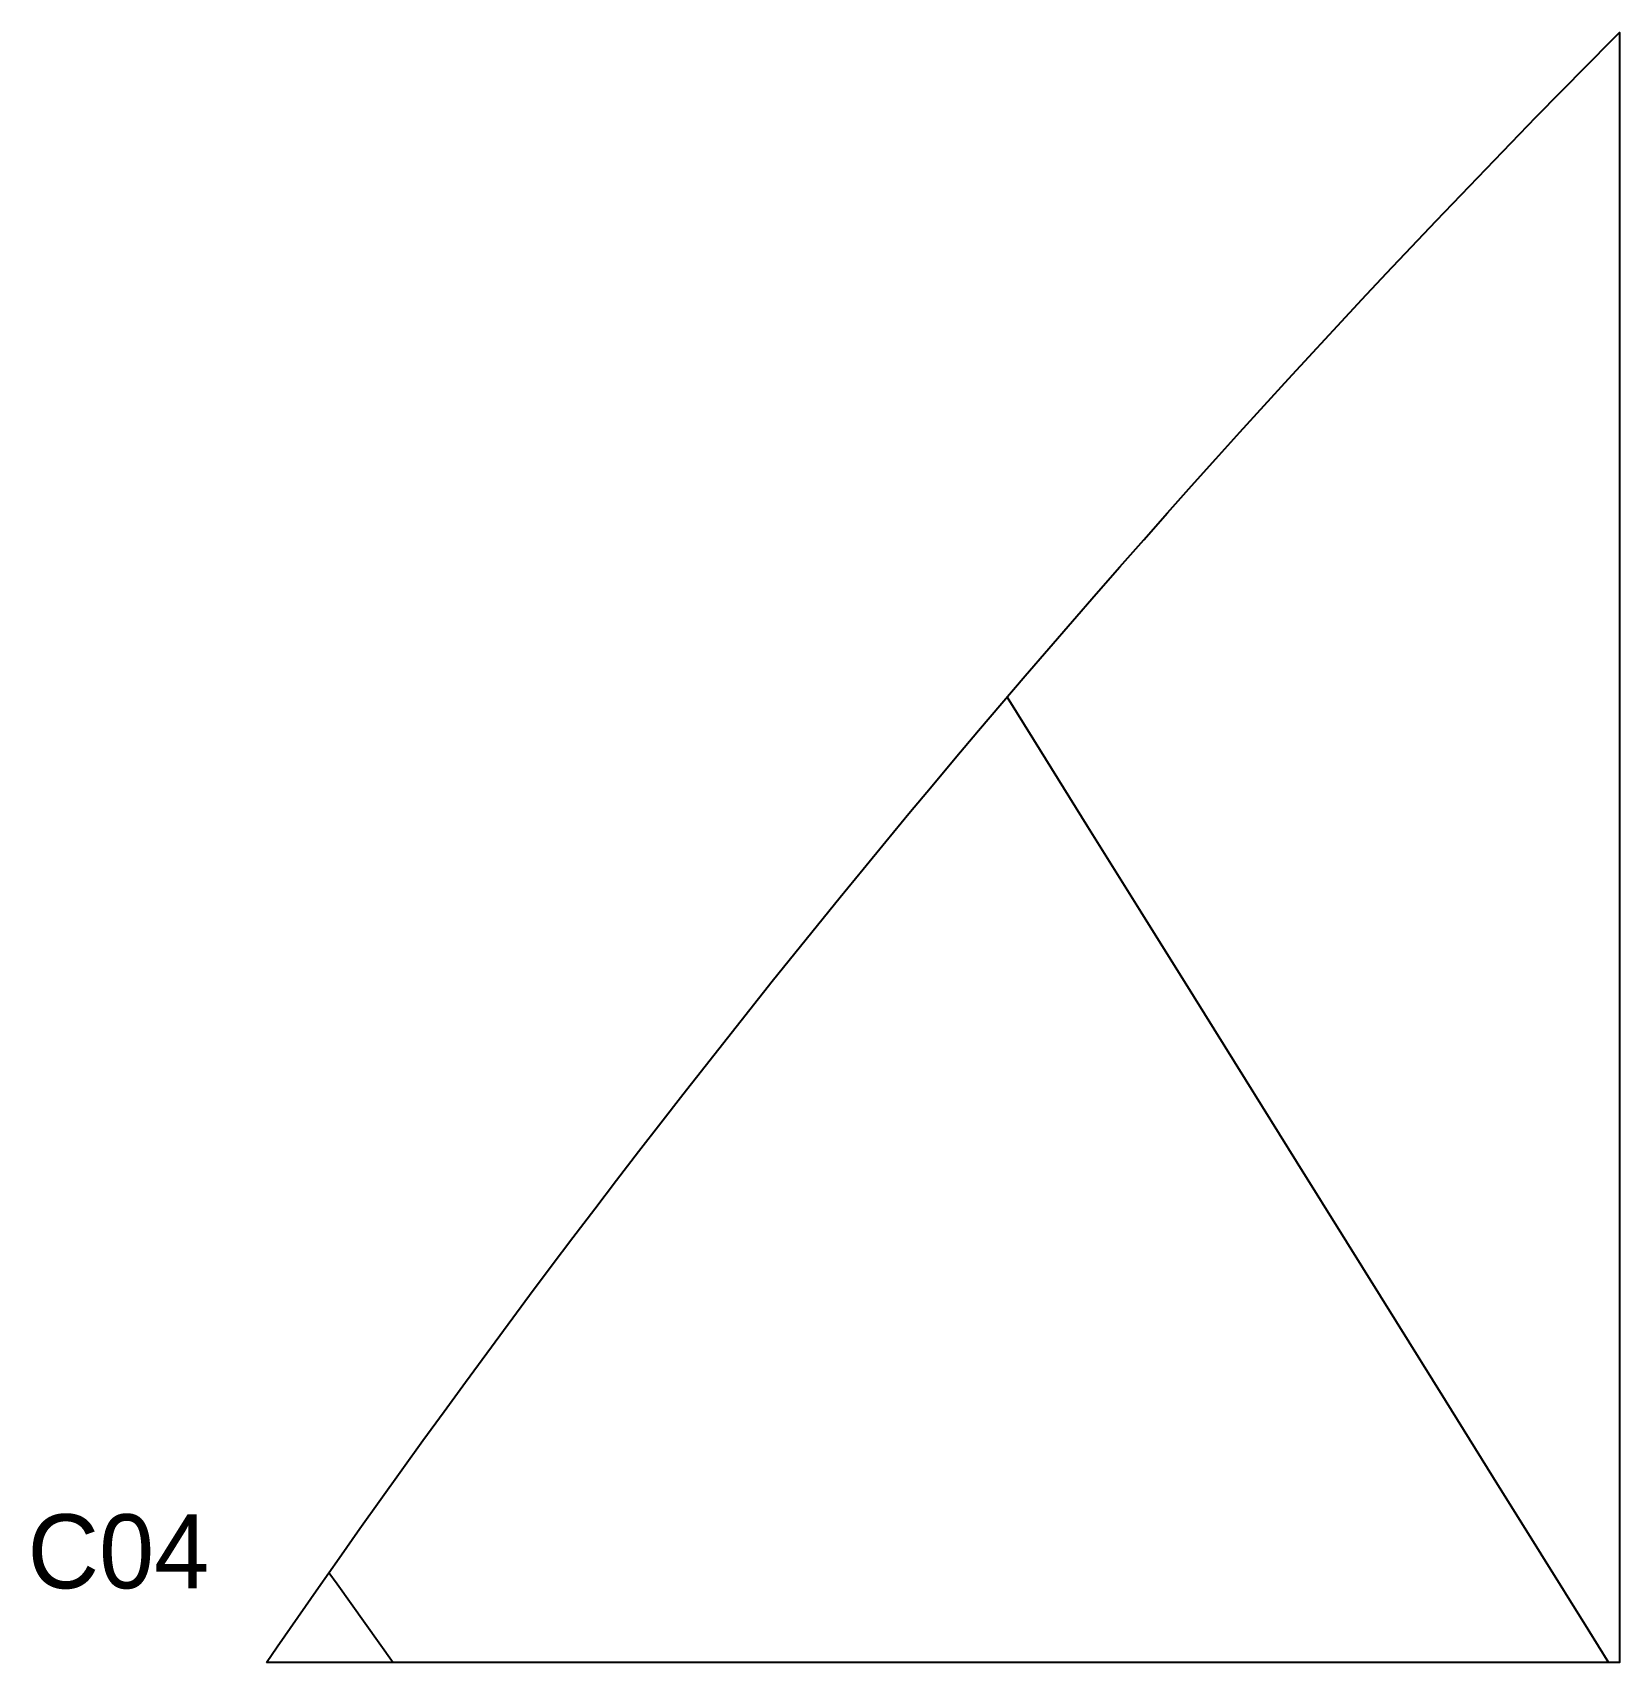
# Model space of a CAD drawing. Header units: millimetres. Extents: x 43 to 900, y 0 to 880.
import ezdxf

# ---------------------------------------------------------------- set-up
doc = ezdxf.new("R2010")
doc.units = ezdxf.units.MM
for name, color, linetype in [('CUT', 1, 'Continuous'), ('HOUR15', 9, 'Continuous'), ('HOUR30', 8, 'Continuous'), ('ID', 3, 'Continuous')]:
    doc.layers.add(name, color=color, linetype=linetype)

msp = doc.modelspace()

# ---------------------------------------------------------------- linework, layer by layer
at = {"layer": 'CUT'}
msp.add_lwpolyline([(169.09, 0), (174.9, 8.44), (186, 24.46), (197.14, 40.44), (208.34, 56.38), (219.58, 72.29), (230.87, 88.17), (242.21, 104.01), (253.6, 119.82), (265.03, 135.59), (276.52, 151.32), (288.05, 167.03), (299.63, 182.69), (311.26, 198.32), (322.94, 213.91), (334.66, 229.47), (346.44, 245), (358.26, 260.48), (370.12, 275.93), (382.04, 291.34), (394, 306.72), (406.01, 322.06), (418.07, 337.36), (430.17, 352.63), (442.32, 367.86), (454.52, 383.05), (466.76, 398.2), (479.05, 413.32), (491.38, 428.4), (503.77, 443.44), (516.19, 458.44), (528.67, 473.4), (541.19, 488.33), (553.75, 503.22), (566.36, 518.07), (579.02, 532.88), (591.72, 547.65), (604.47, 562.38), (617.26, 577.07), (630.1, 591.73), (642.98, 606.34), (655.91, 620.91), (668.88, 635.45), (681.9, 649.94), (694.96, 664.4), (708.07, 678.81), (721.21, 693.19), (734.41, 707.52), (747.65, 721.82), (760.93, 736.07), (774.25, 750.28), (787.62, 764.45), (801.03, 778.58), (814.49, 792.67), (827.98, 806.72), (841.53, 820.72), (855.11, 834.69), (868.74, 848.61), (882.41, 862.49), (896.12, 876.33), (900, 880.23), (900, 0), (169.09, 0)], close=True, dxfattribs=at)
at = {"layer": 'HOUR15'}
msp.add_lwpolyline([(202.8, 48.5), (207.18, 42.37), (237.45, 0)], dxfattribs=at)
at = {"layer": 'HOUR30'}
msp.add_lwpolyline([(569.18, 521.36), (583.49, 498.41), (612.71, 451.52), (641.5, 405.32), (669.87, 359.8), (697.84, 314.92), (725.41, 270.69), (752.58, 227.08), (779.38, 184.08), (805.81, 141.67), (831.88, 99.85), (857.59, 58.59), (882.96, 17.89), (894.1, 0)], dxfattribs=at)

# ---------------------------------------------------------------- texts
at = {"layer": 'ID'}
msp.add_text('C04', height=40, dxfattribs=at).set_placement((40, 40))

doc.saveas('drawing.dxf')
